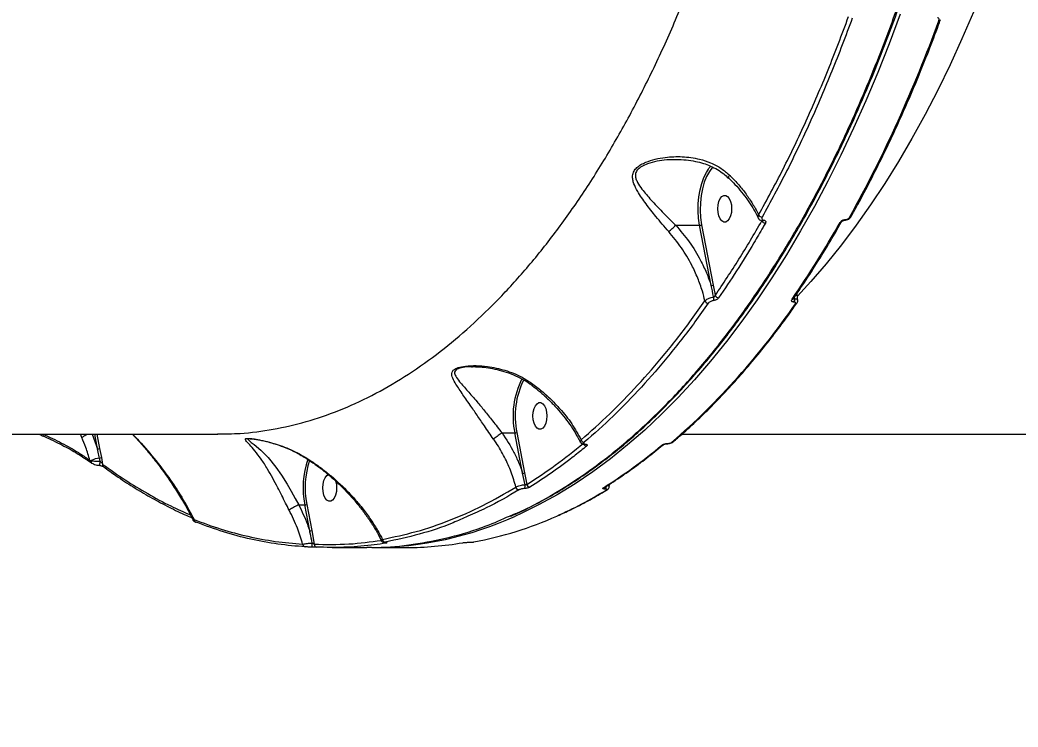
# Model space of a CAD drawing. Header units: millimetres. Extents: x -8327 to 9087, y -6583 to 5996.
# Drawn here: x 3960.7 to 4295.3, y -252.3 to -15.2 of the extents above; entities that cross this region are included whole.
import ezdxf

# ---------------------------------------------------------------- set-up
doc = ezdxf.new("R2010")
doc.units = ezdxf.units.MM
for name, color, linetype in [('DIKOM_ОБЪЕКТ', 7, 'Continuous'), ('DIKOM_РАЗМЕР_ЗОНА', 7, 'Continuous'), ('DIKOM_РАЗМЕР_ОБЪЕКТА', 7, 'Continuous')]:
    doc.layers.add(name, color=color, linetype=linetype)
doc.styles.add('style1', font='arial.ttf', dxfattribs={"width": 0.8})
doc.dimstyles.new('1-50', dxfattribs={"dimtxt": 300, "dimasz": 200, "dimexe": 100, "dimexo": 0, "dimgap": 100, "dimtad": 1, "dimtxsty": 'style1', "dimcen": 200, "dimclrd": 7, "dimclre": 7, "dimclrt": 7, "dimadec": 1, "dimazin": 2, "dimtfac": 1, "dimtmove": 0, "dimatfit": 2, "dimfxl": 0, "dimlwd": 25, "dimlwe": 18, "dimarcsym": 0})

# ---------------------------------------------------------------- blocks, each defined once
blk = doc.blocks.new('*D9')
at = {"layer": 'Defpoints', "color": 0, "transparency": 16777216}
for p in [(7087.37, 843.9), (-4957.59, 227.93), (7087.37, -4838.64)]:
    blk.add_point(p, dxfattribs=at)
at = {"layer": 'DIKOM_РАЗМЕР_ОБЪЕКТА', "color": 7, "lineweight": 18, "transparency": 16777216}
for p, q in [((7087.37, 843.9), (7087.37, -4938.64)), ((-4957.59, 227.93), (-4957.59, -4938.64))]:
    blk.add_line(p, q, dxfattribs=at)
at = {"layer": 'DIKOM_РАЗМЕР_ОБЪЕКТА', "color": 7, "lineweight": 25, "transparency": 16777216}
blk.add_line((-4757.59, -4838.64), (6887.37, -4838.64), dxfattribs=at)
at = {"layer": 'DIKOM_РАЗМЕР_ОБЪЕКТА', "color": 7, "transparency": 16777216}
for points in [[(-4757.59, -4805.31), (-4757.59, -4871.97), (-4957.59, -4838.64)], [(6887.37, -4805.31), (6887.37, -4871.97), (7087.37, -4838.64)]]:
    blk.add_solid(points, dxfattribs=at)
at = {"layer": 'DIKOM_РАЗМЕР_ОБЪЕКТА', "color": 7, "transparency": 16777216, "insert": (4098.94, -4585.47), "char_height": 300, "attachment_point": 5, "style": 'style1'}
blk.add_mtext('12040', dxfattribs=at)
blk = doc.blocks.new('*D12')
at = {"layer": 'Defpoints', "color": 0, "transparency": 16777216}
for p in [(-6501.58, 227.93), (9087.37, 227.93), (9087.37, -6483.3)]:
    blk.add_point(p, dxfattribs=at)
at = {"layer": 'DIKOM_РАЗМЕР_ЗОНА', "color": 7, "lineweight": 18, "transparency": 16777216}
for p, q in [((-6501.58, 227.93), (-6501.58, -6583.3)), ((9087.37, 227.93), (9087.37, -6583.3))]:
    blk.add_line(p, q, dxfattribs=at)
at = {"layer": 'DIKOM_РАЗМЕР_ЗОНА', "color": 7, "lineweight": 25, "transparency": 16777216}
blk.add_line((-6301.58, -6483.3), (8887.37, -6483.3), dxfattribs=at)
at = {"layer": 'DIKOM_РАЗМЕР_ЗОНА', "color": 7, "transparency": 16777216}
for points in [[(-6301.58, -6449.97), (-6301.58, -6516.64), (-6501.58, -6483.3)], [(8887.37, -6449.97), (8887.37, -6516.64), (9087.37, -6483.3)]]:
    blk.add_solid(points, dxfattribs=at)
at = {"layer": 'DIKOM_РАЗМЕР_ЗОНА', "color": 7, "transparency": 16777216, "insert": (2981.2, -6230.13), "char_height": 300, "attachment_point": 5, "style": 'style1'}
blk.add_mtext('15500', dxfattribs=at)

msp = doc.modelspace()

# ---------------------------------------------------------------- linework, layer by layer
at = {"layer": 'DIKOM_ОБЪЕКТ', "color": 7, "linetype": 'Continuous', "lineweight": 15}
for p, q in [((4180.823, -62.103), (4180.354, -62.108)), ((4237.139, -82.362), (4237.187, -82.362)), ((4237.487, -82.1), (4237.534, -82.1)), ((4180.548, -84.04), (4188.547, -84.04)), ((4192.453, -104.24), (4188.547, -84.04)), ((4189.217, -83.868), (4193.123, -104.064)), ((4220.236, -109.773), (4220.168, -109.773)), ((4220.281, -108.26), (4220.349, -108.643)), ((4220.349, -108.643), (4220.417, -108.643)), ((4220.417, -108.643), (4220.398, -108.088)), ((4112.825, -131.501), (4112.107, -131.514)), ((4122.33, -153.656), (4126.614, -153.656)), ((4129.225, -167.162), (4126.614, -153.656)), ((4127.284, -153.483), (4129.895, -166.986)), ((3728.964, -154.072), (4027.014, -154.072)), ((3981.448, -155.205), (3980.97, -154.072)), ((3984.855, -154.072), (3986.725, -159.005)), ((3986.725, -159.005), (3985.772, -154.072)), ((3986.475, -154.072), (3987.395, -158.829)), ((4037.788, -155.585), (4037.679, -155.584)), ((4177.671, -157.265), (4177.739, -157.265)), ((4177.876, -157.182), (4177.945, -157.182)), ((4182.641, -154.072), (4444.751, -154.072)), ((3987.395, -158.829), (3987.984, -161.929)), ((3984.145, -162.85), (3984.569, -162.936)), ((3987.573, -163.158), (3987.363, -162.1)), ((3987.984, -161.929), (3988.412, -164.185)), ((3987.142, -164.497), (3987.156, -164.499)), ((4130.018, -171.014), (4129.225, -167.162)), ((4129.895, -166.986), (4130.636, -170.907)), ((4156.7, -171.904), (4156.698, -171.906)), ((4156.921, -172.467), (4156.874, -172.467)), ((4158.306, -171.549), (4158.24, -170.922)), ((4054.196, -177.78), (4054.2, -177.779)), ((4054.2, -177.779), (4056.152, -177.779)), ((4057.84, -186.508), (4056.152, -177.779)), ((4056.822, -177.603), (4058.51, -186.333)), ((4058.51, -186.333), (4059.385, -190.954)), ((4111.305, -190.313), (4111.352, -190.309)), ((4111.305, -190.313), (4111.394, -190.313)), ((4111.352, -190.309), (4111.441, -190.309)), ((4111.394, -190.313), (4111.441, -190.309)), ((4065.34, -192.072), (4076.984, -192.072)), ((4078.698, -192.072), (4090.27, -192.072))]:
    msp.add_line(p, q, dxfattribs=at)
at = {"layer": 'DIKOM_ОБЪЕКТ', "color": 7, "linetype": 'Continuous', "lineweight": 15, "flags": 128}
for points in [[(4297.4, 35.259), (4294.294, 25.289), (4291.034, 15.507), (4287.621, 5.923), (4284.06, -3.454), (4280.352, -12.617), (4276.503, -21.555), (4272.515, -30.261), (4268.392, -38.727), (4264.138, -46.946), (4259.757, -54.908), (4255.252, -62.607), (4250.629, -70.036), (4245.892, -77.188), (4241.044, -84.055), (4236.091, -90.633), (4231.036, -96.914), (4225.886, -102.893), (4221.322, -107.853)], [(4255.77, -13.316), (4252.09, -23.191), (4248.264, -32.854), (4244.295, -42.298), (4240.186, -51.514), (4235.942, -60.495), (4231.565, -69.233), (4227.059, -77.721), (4222.429, -85.952), (4217.677, -93.918), (4212.808, -101.612), (4207.827, -109.03), (4202.736, -116.163), (4197.541, -123.007), (4192.247, -129.555), (4186.856, -135.802), (4181.374, -141.743), (4175.806, -147.372), (4170.156, -152.685), (4164.429, -157.678), (4158.63, -162.346), (4152.763, -166.685), (4146.834, -170.692), (4140.848, -174.363), (4134.809, -177.695), (4128.723, -180.686), (4126.824, -181.545)], [(4188.547, -84.04), (4188.215, -81.706), (4188.062, -79.303), (4188.092, -76.882), (4188.305, -74.496), (4188.694, -72.196), (4189.253, -70.032), (4189.969, -68.049), (4190.827, -66.292), (4191.512, -65.202)], [(4192.995, -64.483), (4192.895, -64.592), (4191.839, -65.983), (4190.906, -67.674), (4190.119, -69.624), (4189.496, -71.787), (4189.053, -74.11), (4188.799, -76.539), (4188.743, -79.014), (4188.883, -81.477), (4189.217, -83.868)], [(4191.512, -65.202), (4191.808, -64.797), (4192.324, -64.174)], [(4199.296, -78.489), (4199.202, -79.757), (4198.928, -80.922), (4198.496, -81.89), (4197.941, -82.583), (4197.308, -82.943), (4196.649, -82.943), (4196.016, -82.583), (4195.461, -81.89), (4195.029, -80.922), (4194.755, -79.757), (4194.661, -78.489), (4194.755, -77.221), (4195.029, -76.056), (4195.461, -75.088), (4196.016, -74.396), (4196.649, -74.035), (4197.308, -74.035), (4197.941, -74.396), (4198.496, -75.088), (4198.928, -76.056), (4199.202, -77.221), (4199.296, -78.489)], [(4137.333, -147.949), (4137.24, -149.216), (4136.966, -150.381), (4136.534, -151.349), (4135.979, -152.042), (4135.346, -152.403), (4134.686, -152.403), (4134.053, -152.042), (4133.498, -151.349), (4133.066, -150.381), (4132.792, -149.216), (4132.698, -147.949), (4132.792, -146.681), (4133.066, -145.516), (4133.498, -144.548), (4134.053, -143.855), (4134.686, -143.494), (4135.346, -143.494), (4135.979, -143.855), (4136.534, -144.548), (4136.966, -145.516), (4137.24, -146.681), (4137.333, -147.949)], [(4037.679, -155.584), (4037.463, -155.582), (4037.351, -155.596), (4037.096, -155.752), (4037.485, -156.219), (4038.255, -156.815), (4039.21, -157.541), (4041.425, -159.424), (4043.87, -161.923), (4046.472, -165.133), (4048.333, -167.794), (4050.266, -170.87), (4051.605, -173.158), (4052.979, -175.598), (4054.196, -177.779), (4054.196, -177.78), (4054.196, -177.78)], [(3984.418, -163.564), (3984.41, -163.557), (3984.351, -163.506)], [(3987.156, -164.499), (3987.239, -164.477), (3987.342, -164.379), (3987.435, -164.21), (3987.509, -163.984), (3987.56, -163.719), (3987.582, -163.436), (3987.573, -163.158)], [(4066.872, -172.072), (4066.778, -173.339), (4066.504, -174.504), (4066.072, -175.472), (4065.517, -176.165), (4064.884, -176.526), (4064.225, -176.526), (4063.592, -176.165), (4063.037, -175.472), (4062.605, -174.504), (4062.331, -173.339), (4062.237, -172.072), (4062.331, -170.804), (4062.605, -169.639), (4063.037, -168.671), (4063.592, -167.978), (4064.15, -167.64)], [(4066.53, -169.718), (4066.778, -170.804), (4066.872, -172.072)], [(4058.303, -191.914), (4058.394, -191.891), (4058.481, -191.811), (4058.559, -191.678), (4058.622, -191.5), (4058.666, -191.287), (4058.691, -191.053), (4058.693, -190.81), (4058.673, -190.574)], [(4083.544, -190.582), (4083.376, -190.563), (4083.332, -190.552)]]:
    msp.add_lwpolyline(points, dxfattribs=at)
at = {"layer": 'DIKOM_ОБЪЕКТ', "color": 7, "linetype": 'Continuous', "lineweight": 15}
for centre, radius, start, end in [((3841.141, 139.095), 454.689, 330.98863, 340.13047), ((4268.838, -14.923), 0.527, 261.65022, 327.17772), ((4209.587, -79.858), 1.433, 210.73434, 267.84103), ((4210.644, -81.906), 1.413, 208.35712, 268.04192), ((4209.617, -82.035), 0.526, 267.2347, 328.67096), ((3936.765, 85.997), 343.391, 325.43288, 330.49691), ((4235.68, -82.544), 0.571, 264.77591, 325.67549), ((4237.093, -81.938), 0.426, 275.77504, 337.63419), ((4237.139, -81.938), 0.427, 276.33684, 337.63995), ((4238.828, -80.851), 0.572, 264.84868, 325.67996), ((4192.467, -102.929), 1.311, 269.39643, 300.00992), ((4018.397, 28.391), 245.285, 310.98491, 325.54457), ((4191.541, -108.846), 1.33, 205.13264, 267.1234), ((4191.378, -108.613), 1.934, 339.87775, 14.29602), ((4195.004, -107.034), 1.329, 203.35954, 267.33915), ((4219.571, -108.23), 0.604, 266.49876, 322.24661), ((4218.77, -108.97), 1.612, 330.12302, 11.70821), ((4218.837, -108.97), 1.614, 330.14548, 11.68575), ((4220.69, -109.785), 0.599, 266.2265, 322.32836), ((4153.047, -147.907), 27.052, 152.73703, 192.27086), ((4153.391, -147.974), 26.682, 152.99891, 191.91616), ((4126.628, -152.327), 1.329, 269.37573, 299.56555), ((4149.972, -155.643), 1.168, 194.97432, 265.84023), ((4177.664, -156.951), 0.314, 270.50963, 312.67425), ((4177.731, -156.949), 0.316, 272.08177, 312.5809), ((4179.284, -156.102), 0.668, 268.80142, 309.76958), ((3986.739, -157.694), 1.311, 269.39516, 300.01269), ((4150.707, -156.92), 1.128, 208.21442, 266.61364), ((4150.011, -157.069), 0.435, 266.75304, 305.35203), ((4064.493, -25.275), 173.102, 302.04, 310.03621), ((4175.857, -157.135), 0.673, 268.96914, 309.88374), ((3984.916, -162.968), 0.78, 171.24825, 223.56089), ((3985.266, -163.214), 0.75, 158.20272, 234.46428), ((3988.252, -170.156), 8.105, 96.29436, 117.02295), ((3987.335, -160.786), 1.315, 271.23492, 299.59322), ((4084.998, -172.089), 29.402, 160.93732, 191.15931), ((4085.224, -172.111), 28.928, 161.45463, 190.94369), ((3989.171, -164.382), 0.784, 165.42247, 229.97052), ((4129.239, -165.851), 1.311, 269.38758, 300.02018), ((4128.059, -171.652), 1.102, 190.59176, 265.43801), ((4128.466, -171.431), 1.607, 326.99357, 15.06887), ((4131.736, -170.752), 1.111, 188.04683, 265.39787), ((4082.252, -50.276), 143.649, 293.98515, 301.49041), ((4156.333, -171.316), 0.694, 269.41821, 301.65106), ((4156.121, -171.645), 1.114, 312.48007, 4.09266), ((4156.16, -171.638), 1.125, 312.57471, 5.19003), ((4157.294, -172.072), 0.697, 269.49297, 301.23476), ((4056.166, -176.468), 1.311, 269.396, 300.01229), ((4019.916, -182.819), 0.807, 173.44504, 267.33635), ((4078.113, -74.12), 117.953, 270.28406, 294.39182), ((4090.066, -68.42), 123.895, 280.6053, 294.09477), ((4057.854, -185.197), 1.311, 269.39516, 300.01269), ((4083.221, -189.288), 0.979, 182.82317, 265.34068), ((4090.227, -79.576), 112.495, 270.02155, 279.6641), ((4056.38, -190.962), 0.906, 178.68045, 265.83568), ((4060.305, -191.034), 0.923, 175.07467, 265.36562)]:
    msp.add_arc(centre, radius, start, end, dxfattribs=at)
for points, knots in [([(4124.827, -181.521), (4126.135, -180.985), (4131.355, -178.847), (4140.33, -173.823), (4151.815, -166.393), (4163.161, -157.543), (4174.339, -147.383), (4185.098, -136.107), (4195.412, -123.789), (4205.265, -110.511), (4214.816, -96.059), (4224.019, -80.431), (4232.834, -63.657), (4241.064, -46.103), (4248.697, -27.849), (4255.731, -8.988), (4262.28, 10.788), (4268.3, 31.449), (4273.758, 52.943), (4278.329, 73.871), (4282.108, 94.079), (4285.195, 113.448), (4287.807, 133.154), (4289.929, 153.145), (4291.54, 173.206), (4292.636, 193.236), (4293.199, 211.105), (4293.269, 222.348), (4293.298, 226.926)], [0, 0, 0, 0, 0.0137839, 0.0550016, 0.0961875, 0.1385697, 0.1809865, 0.2233686, 0.2645546, 0.3057721, 0.3469581, 0.3893403, 0.4317571, 0.4741391, 0.5153251, 0.5565427, 0.5977286, 0.6401107, 0.6825274, 0.7249096, 0.7607559, 0.7966439, 0.832532, 0.8687602, 0.9049883, 0.9402989, 0.9756894, 1, 1, 1, 1]), ([(4125.129, -181.581), (4125.606, -181.38), (4128.028, -180.363), (4132.351, -178.228), (4138.085, -175.167), (4143.753, -171.787), (4149.36, -168.118), (4154.908, -164.152), (4160.398, -159.89), (4165.832, -155.33), (4171.21, -150.472), (4176.535, -145.312), (4181.808, -139.849), (4187.019, -134.093), (4192.147, -128.066), (4197.172, -121.791), (4202.084, -115.281), (4206.884, -108.534), (4211.576, -101.55), (4216.16, -94.325), (4220.638, -86.859), (4225.013, -79.149), (4229.283, -71.194), (4233.452, -62.99), (4237.52, -54.535), (4241.482, -45.835), (4245.326, -36.923), (4249.034, -27.833), (4252.597, -18.59), (4256.015, -9.195), (4259.289, 0.352), (4262.422, 10.057), (4265.412, 19.922), (4268.264, 29.948), (4270.975, 40.14), (4273.548, 50.499), (4275.983, 61.031), (4278.279, 71.732), (4280.43, 82.572), (4282.427, 93.507), (4284.26, 104.501), (4285.931, 115.541), (4287.44, 126.633), (4288.787, 137.78), (4289.974, 148.987), (4291.002, 160.257), (4291.87, 171.592), (4292.578, 182.996), (4293.129, 194.472), (4293.514, 206.023), (4293.742, 216.85), (4293.764, 223.827), (4293.773, 226.927)], [0, 0, 0, 0, 0.005009, 0.0254361, 0.0457832, 0.066073, 0.0863286, 0.1065729, 0.126827, 0.1471079, 0.1674375, 0.1878383, 0.2083333, 0.2289379, 0.2495477, 0.2700462, 0.2904526, 0.3107901, 0.3310812, 0.351349, 0.3716164, 0.3919015, 0.4122247, 0.4326089, 0.4530769, 0.4736519, 0.4942681, 0.5147986, 0.5352283, 0.5555809, 0.5758793, 0.5961468, 0.6164061, 0.6366784, 0.6569811, 0.6773378, 0.6977713, 0.7183046, 0.738918, 0.759486, 0.7799393, 0.8003082, 0.8206161, 0.840886, 0.8611412, 0.8814047, 0.901692, 0.9220263, 0.9424306, 0.9629282, 0.9835283, 1, 1, 1, 1]), ([(4026.936, -153.973), (4029.461, -153.961), (4035.692, -153.932), (4045.607, -152.587), (4056.638, -150.052), (4067.678, -146.272), (4078.688, -141.258), (4089.63, -134.984), (4100.249, -127.598), (4110.519, -119.156), (4120.419, -109.737), (4130.124, -99.175), (4139.59, -87.459), (4148.778, -74.601), (4157.479, -60.895), (4165.675, -46.413), (4173.361, -31.239), (4180.669, -15.114), (4187.556, 1.948), (4193.989, 19.907), (4199.441, 37.156), (4204.025, 53.476), (4207.871, 68.749), (4211.37, 84.38), (4214.507, 100.313), (4217.27, 116.476), (4219.652, 132.88), (4221.686, 149.509), (4222.715, 160.752), (4223.23, 166.374)], [0, 0, 0, 0, 0.02693653, 0.06648772, 0.10606939, 0.1456205, 0.18632705, 0.22706675, 0.26777294, 0.30719353, 0.34664427, 0.38606438, 0.42663504, 0.46723871, 0.50780928, 0.54713614, 0.58649328, 0.62581998, 0.66629281, 0.70679886, 0.7472715, 0.77868505, 0.81009851, 0.84176266, 0.87342689, 0.9049435, 0.93646001, 0.96823003, 1, 1, 1, 1]), ([(4208.355, -80.59), (4211.106, -75.532), (4216.607, -65.416), (4224.343, -49.128), (4231.717, -32.11), (4236.238, -20.098), (4238.498, -14.093)], [0, 0, 0, 0, 0.2485944, 0.4971902, 0.7485944, 1, 1, 1, 1]), ([(4239.745, -14.644), (4237.505, -20.596), (4233.026, -32.501), (4225.671, -49.507), (4217.896, -65.907), (4212.321, -76.162), (4209.533, -81.29)], [0, 0, 0, 0, 0.2485948, 0.4971893, 0.7485945, 1, 1, 1, 1]), ([(4239.301, -81.174), (4240.065, -79.799), (4242.283, -75.811), (4245.867, -69.034), (4250.013, -60.775), (4254.039, -52.296), (4257.943, -43.608), (4261.723, -34.715), (4265.31, -25.784), (4267.801, -19.238), (4269.085, -15.742), (4269.281, -15.208)], [0, 0, 0, 0, 0.0688511, 0.1996782, 0.3305047, 0.4613287, 0.5921492, 0.7229655, 0.8537785, 0.9777035, 1, 1, 1, 1]), ([(4268.762, -15.444), (4268.799, -15.305), (4268.865, -15.059), (4268.797, -14.762), (4268.647, -14.57), (4268.463, -14.487), (4268.334, -14.48), (4268.294, -14.478)], [0, 0, 0, 0, 0.3025768, 0.5346804, 0.7253771, 0.9171289, 1, 1, 1, 1]), ([(4178.182, -86.169), (4177.449, -85.329), (4175.971, -83.636), (4173.389, -80.501), (4170.508, -76.802), (4168.014, -73.186), (4166.646, -70.525), (4166.129, -68.779), (4166.02, -67.366), (4166.428, -65.939), (4167.471, -64.667), (4168.877, -63.669), (4170.92, -62.676), (4173.67, -61.82), (4177.769, -61.088), (4182.802, -60.897), (4187.948, -61.6), (4192.318, -63.034), (4195.748, -64.783), (4197.671, -66.444), (4198.572, -67.223)], [0, 0, 0, 0, 0.0515636, 0.1038933, 0.1938054, 0.2863964, 0.3436975, 0.3727581, 0.4024672, 0.436679, 0.4671083, 0.4964609, 0.5269709, 0.5803753, 0.6349462, 0.7251661, 0.818122, 0.8802029, 0.9438902, 1, 1, 1, 1]), ([(4180.354, -62.108), (4179.413, -62.092), (4177.372, -62.059), (4174.254, -62.549), (4171.421, -63.253), (4169.403, -64.126), (4168.104, -65), (4167.211, -66.029), (4166.939, -67.282), (4167.187, -68.51), (4167.881, -70.048), (4169.503, -72.384), (4172.298, -75.589), (4175.416, -78.877), (4178.194, -81.737), (4179.75, -83.257), (4180.525, -84.044), (4180.528, -84.047)], [0, 0, 0, 0, 0.0678896, 0.1472402, 0.2277829, 0.2806198, 0.3117441, 0.3526373, 0.3988828, 0.4398015, 0.4821497, 0.5666086, 0.7028525, 0.8425734, 0.9207199, 0.9997643, 1, 1, 1, 1]), ([(4180.36, -62.007), (4180.498, -62), (4181.734, -61.943), (4184.028, -62.101), (4187.052, -62.539), (4189.767, -63.235), (4192.226, -64.146), (4194.524, -65.333), (4196.563, -66.68), (4197.711, -67.744), (4198.218, -68.214)], [0, 0, 0, 0, 0.0212028, 0.1899497, 0.3524819, 0.491871, 0.6219606, 0.7592071, 0.8938356, 1, 1, 1, 1]), ([(4198.572, -67.223), (4198.554, -67.252), (4198.47, -67.384), (4198.318, -67.668), (4198.206, -67.984), (4198.277, -68.077), (4198.308, -68.118)], [0, 0, 0, 0, 0.0663745, 0.2940671, 0.6941447, 1, 1, 1, 1]), ([(4198.267, -68.153), (4198.996, -68.88), (4200.54, -70.42), (4202.656, -72.894), (4204.653, -75.521), (4206.386, -78.196), (4207.568, -80.243), (4208.081, -81.386), (4208.191, -81.632)], [0, 0, 0, 0, 0.1729483, 0.3666725, 0.5606661, 0.7542954, 0.9471518, 1, 1, 1, 1]), ([(4198.572, -67.223), (4198.807, -67.455), (4200.008, -68.641), (4202.05, -70.874), (4204.494, -73.998), (4206.653, -77.251), (4207.786, -79.473), (4208.355, -80.59)], [0, 0, 0, 0, 0.0563928, 0.2882938, 0.5227666, 0.7599997, 1, 1, 1, 1]), ([(4193.784, -107.561), (4196.459, -103.579), (4201.816, -95.607), (4206.87, -86.924), (4209.4, -82.577)], [0, 0, 0, 0, 0.4994479, 1, 1, 1, 1]), ([(4210.595, -83.318), (4210.341, -83.765), (4209.067, -86), (4205.883, -91.432), (4200.959, -99.437), (4196.949, -105.386), (4194.943, -108.362)], [0, 0, 0, 0, 0.0507705, 0.2538552, 0.6266989, 1, 1, 1, 1]), ([(4208.216, -81.617), (4208.216, -81.617), (4208.13, -81.493), (4208.107, -81.139), (4208.272, -80.773), (4208.355, -80.59)], [0, 0, 0, 0, 0.00092311, 0.50032256, 1, 1, 1, 1]), ([(4208.249, -81.626), (4208.31, -81.751), (4208.459, -82.059), (4208.925, -82.371), (4209.326, -82.55), (4209.568, -82.55), (4209.593, -82.55)], [0, 0, 0, 0, 0.24150997, 0.59211315, 0.95757966, 1, 1, 1, 1]), ([(4209.533, -81.29), (4209.483, -81.405), (4209.383, -81.635), (4209.435, -81.942), (4209.634, -82.177), (4209.881, -82.279), (4210.04, -82.304), (4210.067, -82.308)], [0, 0, 0, 0, 0.2377976, 0.4755001, 0.7134806, 0.9515723, 1, 1, 1, 1]), ([(4209.585, -82.561), (4209.595, -82.562), (4209.617, -82.564), (4209.611, -82.563), (4209.608, -82.562)], [0, 0, 0, 0, 0.4654603, 1, 1, 1, 1]), ([(4210.067, -82.308), (4210.093, -82.313), (4210.252, -82.338), (4210.497, -82.439), (4210.695, -82.672), (4210.746, -82.977), (4210.646, -83.204), (4210.595, -83.318)], [0, 0, 0, 0, 0.047936, 0.2856702, 0.5236388, 0.7617726, 1, 1, 1, 1]), ([(4220.049, -108.6), (4220.883, -107.383), (4223.3, -103.854), (4227.222, -97.818), (4231.766, -90.473), (4234.697, -85.389), (4236.152, -82.866)], [0, 0, 0, 0, 0.1499018, 0.4347211, 0.7195446, 1, 1, 1, 1]), ([(4235.628, -83.113), (4235.707, -82.999), (4235.864, -82.772), (4236.258, -82.468), (4236.714, -82.239), (4237.144, -82.117), (4237.389, -82.105), (4237.487, -82.1)], [0, 0, 0, 0, 0.2150781, 0.4299751, 0.644675, 0.8591396, 1, 1, 1, 1]), ([(4236.154, -82.863), (4236.154, -82.863), (4236.156, -82.86), (4236.194, -82.802), (4236.282, -82.712), (4236.43, -82.597), (4236.627, -82.487), (4236.836, -82.408), (4237.023, -82.366), (4237.101, -82.365), (4237.137, -82.364)], [0, 0, 0, 0, 0.018702, 0.1420389, 0.2654853, 0.4099769, 0.5679773, 0.7307262, 0.8740734, 1, 1, 1, 1]), ([(4237.185, -82.362), (4237.186, -82.362), (4237.399, -82.39), (4237.892, -82.275), (4238.58, -81.966), (4239.079, -81.562), (4239.235, -81.25), (4239.278, -81.164)], [0, 0, 0, 0, 0.0006058, 0.2705517, 0.568374, 0.8807999, 1, 1, 1, 1]), ([(4237.534, -82.1), (4237.6, -82.097), (4237.765, -82.088), (4238.054, -82.007), (4238.358, -81.853), (4238.62, -81.65), (4238.725, -81.497), (4238.777, -81.421)], [0, 0, 0, 0, 0.14231828, 0.35706595, 0.57158694, 0.78576986, 1, 1, 1, 1]), ([(4178.182, -86.169), (4178.199, -86.155), (4178.375, -86.019), (4178.767, -85.697), (4179.385, -85.155), (4180.013, -84.569), (4180.356, -84.221), (4180.528, -84.047)], [0, 0, 0, 0, 0.0262492, 0.2631092, 0.5087755, 0.7543858, 1, 1, 1, 1]), ([(4190.337, -109.411), (4190.064, -108.321), (4189.418, -105.74), (4187.976, -101.7), (4185.723, -96.789), (4182.585, -91.442), (4179.662, -87.942), (4178.182, -86.169)], [0, 0, 0, 0, 0.13016729, 0.30813971, 0.48827333, 0.74084824, 1, 1, 1, 1]), ([(4180.528, -84.047), (4180.53, -84.045), (4180.536, -84.04), (4180.544, -84.04), (4180.548, -84.04)], [0, 0, 0, 0, 0.4175933, 1, 1, 1, 1]), ([(4180.548, -84.04), (4182.094, -85.847), (4185.227, -89.51), (4188.522, -94.984), (4190.918, -99.938), (4191.94, -102.801), (4192.453, -104.24)], [0, 0, 0, 0, 0.30014726, 0.60822237, 0.80309711, 1, 1, 1, 1]), ([(4188.547, -84.04), (4188.598, -84.038), (4188.7, -84.034), (4188.87, -84.004), (4189.029, -83.961), (4189.137, -83.916), (4189.193, -83.884), (4189.212, -83.872), (4189.217, -83.868)], [0, 0, 0, 0, 0.21461678, 0.42932695, 0.64382756, 0.85869727, 0.9552739, 1, 1, 1, 1]), ([(4193.253, -108.136), (4193.237, -108.057), (4192.98, -106.757), (4192.708, -105.459), (4192.453, -104.24)], [0, 0, 0, 0, 0.060791, 1, 1, 1, 1]), ([(4193.123, -104.064), (4193.264, -104.808), (4193.486, -105.973), (4193.705, -107.14), (4193.784, -107.561)], [0, 0, 0, 0, 0.638888, 1, 1, 1, 1]), ([(4221.47, -109.165), (4221.397, -108.648), (4221.286, -107.861), (4221.267, -107.087), (4221.26, -106.821)], [0, 0, 0, 0, 0.6569455, 1, 1, 1, 1]), ([(4148.844, -155.945), (4152.054, -153.11), (4158.474, -147.441), (4167.851, -137.762), (4177.011, -127.218), (4184.488, -117.643), (4188.854, -111.498), (4190.337, -109.411)], [0, 0, 0, 0, 0.22031, 0.4406214, 0.6630841, 0.8855454, 1, 1, 1, 1]), ([(4191.474, -110.174), (4189.988, -112.266), (4185.64, -118.385), (4178.205, -127.911), (4169.058, -138.456), (4159.634, -148.201), (4153.136, -153.939), (4149.888, -156.808)], [0, 0, 0, 0, 0.1144546, 0.3347644, 0.5550757, 0.7775368, 1, 1, 1, 1]), ([(4179.711, -156.616), (4180.666, -155.794), (4183.434, -153.411), (4187.964, -149.247), (4193.273, -144.034), (4198.504, -138.537), (4203.656, -132.765), (4208.723, -126.722), (4213.701, -120.408), (4217.84, -114.856), (4220.303, -111.371), (4221.165, -110.151)], [0, 0, 0, 0, 0.0652909, 0.1892538, 0.313229, 0.4372172, 0.5612159, 0.6852229, 0.8092359, 0.9332532, 1, 1, 1, 1]), ([(4190.337, -109.411), (4190.381, -109.365), (4190.558, -109.179), (4190.997, -108.861), (4191.702, -108.513), (4192.49, -108.247), (4192.998, -108.173), (4193.253, -108.136)], [0, 0, 0, 0, 0.0780693, 0.3139644, 0.5432188, 0.7711119, 1, 1, 1, 1]), ([(4193.195, -109.279), (4193.042, -109.301), (4192.736, -109.346), (4192.267, -109.53), (4191.853, -109.777), (4191.6, -110.006), (4191.499, -110.141), (4191.474, -110.174)], [0, 0, 0, 0, 0.2263328, 0.4526616, 0.6823475, 0.9207637, 1, 1, 1, 1]), ([(4194.943, -108.362), (4194.917, -108.396), (4194.814, -108.536), (4194.556, -108.771), (4194.134, -109.024), (4193.659, -109.21), (4193.35, -109.256), (4193.195, -109.279)], [0, 0, 0, 0, 0.0795717, 0.3194779, 0.5497127, 0.7748056, 1, 1, 1, 1]), ([(4193.253, -108.136), (4193.297, -108.124), (4193.348, -108.111), (4193.449, -108.057), (4193.558, -107.973), (4193.681, -107.814), (4193.752, -107.67), (4193.778, -107.583), (4193.784, -107.561)], [0, 0, 0, 0, 0.17282693, 0.19956826, 0.41361977, 0.65055927, 0.91186349, 1, 1, 1, 1]), ([(4220.168, -109.773), (4220.096, -109.77), (4219.881, -109.762), (4219.591, -109.665), (4219.39, -109.453), (4219.352, -109.163), (4219.474, -108.943), (4219.535, -108.833)], [0, 0, 0, 0, 0.1082657, 0.3204527, 0.5430414, 0.7715505, 1, 1, 1, 1]), ([(4220.049, -108.599), (4220.044, -108.605), (4220.039, -108.612), (4220.049, -108.6), (4220.05, -108.6)], [0, 0, 0, 0, 0.9760195, 1, 1, 1, 1]), ([(4220.132, -108.519), (4220.14, -108.535), (4220.164, -108.582), (4220.222, -108.615), (4220.288, -108.639), (4220.324, -108.641), (4220.349, -108.643)], [0, 0, 0, 0, 0.2060569, 0.6121317, 0.7390734, 1, 1, 1, 1]), ([(4220.651, -110.383), (4220.691, -110.312), (4220.771, -110.169), (4220.747, -109.98), (4220.615, -109.844), (4220.426, -109.781), (4220.285, -109.775), (4220.236, -109.773)], [0, 0, 0, 0, 0.2287755, 0.4578466, 0.6785094, 0.8883531, 1, 1, 1, 1]), ([(4220.417, -108.643), (4220.515, -108.65), (4220.798, -108.67), (4221.166, -108.786), (4221.414, -108.968), (4221.412, -109.119), (4221.411, -109.172)], [0, 0, 0, 0, 0.16996758, 0.48965469, 0.82333419, 1, 1, 1, 1]), ([(4221.152, -110.144), (4221.189, -110.096), (4221.335, -109.912), (4221.457, -109.57), (4221.431, -109.28), (4221.421, -109.167)], [0, 0, 0, 0, 0.1751157, 0.6785682, 1, 1, 1, 1]), ([(4119.445, -155.701), (4118.932, -154.971), (4117.899, -153.498), (4116.048, -150.789), (4113.908, -147.641), (4111.361, -143.929), (4108.806, -140.259), (4106.736, -137.203), (4105.562, -134.941), (4105.359, -133.47), (4106.066, -132.402), (4107.619, -131.632), (4110.249, -131.14), (4113.641, -131.032), (4118.113, -131.39), (4123.353, -132.519), (4128.546, -134.519), (4131.488, -136.482), (4132.69, -137.284)], [0, 0, 0, 0, 0.0400987, 0.0808881, 0.1499719, 0.2211624, 0.3125715, 0.406696, 0.4681053, 0.5184482, 0.5509512, 0.5857518, 0.6308469, 0.6885488, 0.7478257, 0.8397947, 0.934575, 1, 1, 1, 1]), ([(4112.107, -131.514), (4111.568, -131.512), (4110.149, -131.506), (4108.355, -131.824), (4107.272, -132.27), (4106.652, -132.724), (4106.365, -133.256), (4106.456, -133.972), (4106.92, -135.006), (4108.27, -136.773), (4110.72, -139.513), (4113.606, -142.804), (4116.45, -146.209), (4118.735, -149.088), (4120.734, -151.591), (4121.751, -152.999), (4122.324, -153.657), (4122.324, -153.658)], [0, 0, 0, 0, 0.0398763, 0.1051026, 0.1424738, 0.1535173, 0.1988461, 0.2352245, 0.2726499, 0.3661026, 0.5091536, 0.6557992, 0.7642888, 0.8752475, 0.9371676, 0.9999477, 1, 1, 1, 1]), ([(4112.108, -131.464), (4112.202, -131.459), (4112.938, -131.423), (4114.581, -131.481), (4117.078, -131.704), (4119.949, -132.209), (4123.005, -132.999), (4126.084, -134.102), (4128.997, -135.52), (4131.122, -136.762), (4132.195, -137.62), (4132.463, -137.834)], [0, 0, 0, 0, 0.0137778, 0.1082731, 0.2319451, 0.3653838, 0.5103306, 0.6656717, 0.8135306, 0.9535297, 1, 1, 1, 1]), ([(4132.477, -137.816), (4133.316, -138.476), (4135.095, -139.873), (4137.629, -142.181), (4140.11, -144.689), (4142.412, -147.321), (4144.521, -150.046), (4146.39, -152.837), (4147.729, -155.077), (4148.349, -156.38), (4148.518, -156.736)], [0, 0, 0, 0, 0.1204395, 0.2551319, 0.3915364, 0.5293987, 0.6683365, 0.8078743, 0.9474234, 1, 1, 1, 1]), ([(4132.511, -137.775), (4132.5, -137.751), (4132.475, -137.7), (4132.585, -137.471), (4132.675, -137.31), (4132.69, -137.284)], [0, 0, 0, 0, 0.4254692, 0.9080425, 1, 1, 1, 1]), ([(4132.69, -137.284), (4133.834, -138.174), (4136.046, -139.894), (4139.053, -142.681), (4142.374, -146.179), (4145.888, -150.6), (4147.85, -154.148), (4148.844, -155.945)], [0, 0, 0, 0, 0.1647927, 0.3184365, 0.4735203, 0.7333081, 1, 1, 1, 1]), ([(4122.324, -153.658), (4122.126, -153.797), (4121.728, -154.075), (4121.028, -154.571), (4120.347, -155.054), (4119.839, -155.418), (4119.564, -155.615), (4119.467, -155.685), (4119.445, -155.701)], [0, 0, 0, 0, 0.2115084, 0.4229858, 0.6344572, 0.8459217, 0.9647854, 1, 1, 1, 1]), ([(4122.324, -153.658), (4122.325, -153.657), (4122.327, -153.656), (4122.329, -153.656), (4122.33, -153.656)], [0, 0, 0, 0, 0.6587585, 1, 1, 1, 1]), ([(4122.33, -153.656), (4123.718, -155.79), (4125.805, -159), (4127.942, -163.605), (4128.796, -165.973), (4129.225, -167.162)], [0, 0, 0, 0, 0.49713044, 0.74753671, 1, 1, 1, 1]), ([(3966.993, -154.072), (3967.857, -154.439), (3969.797, -155.266), (3972.625, -156.597), (3975.502, -158.046), (3978.193, -159.519), (3980.666, -160.995), (3982.738, -162.338), (3983.862, -163.169), (3984.339, -163.522)], [0, 0, 0, 0, 0.1207262, 0.2712899, 0.4235234, 0.5770591, 0.7314468, 0.8861008, 1, 1, 1, 1]), ([(3968.336, -154.072), (3968.599, -154.184), (3971.156, -155.271), (3974.527, -156.954), (3978.326, -159.043), (3981.341, -160.858), (3983.108, -162.113), (3984.145, -162.85)], [0, 0, 0, 0, 0.039931, 0.387492, 0.5665477, 0.7456039, 1, 1, 1, 1]), ([(3983.587, -154.072), (3983.461, -154.123), (3983.078, -154.28), (3982.451, -154.587), (3981.874, -154.908), (3981.575, -155.107), (3981.467, -155.19), (3981.448, -155.205)], [0, 0, 0, 0, 0.14520061, 0.44117427, 0.73705911, 0.95305661, 1, 1, 1, 1]), ([(3984.145, -162.85), (3983.726, -161.399), (3982.98, -158.82), (3981.914, -156.305), (3981.448, -155.205)], [0, 0, 0, 0, 0.5623905, 1, 1, 1, 1]), ([(3998.379, -154.072), (3999.375, -155.134), (4001.501, -157.402), (4004.562, -161.039), (4007.654, -164.996), (4010.672, -169.201), (4013.557, -173.567), (4016.18, -178.002), (4017.885, -181.078), (4018.631, -182.669), (4018.69, -182.795)], [0, 0, 0, 0, 0.1175512, 0.2510021, 0.390169, 0.5353925, 0.6882165, 0.8391511, 0.9872442, 1, 1, 1, 1]), ([(3998.433, -154.072), (3999.164, -154.814), (4001.995, -157.693), (4006.289, -162.833), (4011.227, -169.436), (4015.538, -176.043), (4017.923, -180.5), (4019.115, -182.727)], [0, 0, 0, 0, 0.0830354, 0.321836, 0.5477557, 0.7740616, 1, 1, 1, 1]), ([(4050.971, -179.54), (4050.562, -178.75), (4049.711, -177.104), (4048.436, -174.56), (4046.992, -171.713), (4045.41, -168.714), (4043.53, -165.42), (4041.511, -162.285), (4039.467, -159.59), (4037.941, -157.872), (4036.934, -156.81), (4036.357, -156.139), (4036.162, -155.696), (4036.612, -155.48), (4037.662, -155.473), (4039.352, -155.666), (4041.397, -156.028), (4044.789, -156.805), (4049.481, -158.3), (4053.758, -160.273), (4056.031, -161.634), (4056.492, -161.911)], [0, 0, 0, 0, 0.0399699, 0.0832985, 0.1277344, 0.1880422, 0.2502365, 0.3338809, 0.4199846, 0.5013465, 0.5430293, 0.5846626, 0.629793, 0.6581308, 0.6869608, 0.7180496, 0.7529327, 0.7887569, 0.8810076, 0.9758699, 1, 1, 1, 1]), ([(4037.679, -155.577), (4037.743, -155.577), (4037.908, -155.577), (4038.431, -155.613), (4039.239, -155.708), (4040.341, -155.88), (4041.746, -156.156), (4043.503, -156.567), (4045.712, -157.182), (4048.44, -158.089), (4051.466, -159.328), (4054.214, -160.668), (4055.797, -161.668), (4056.408, -162.053)], [0, 0, 0, 0, 0.02546212, 0.06618481, 0.11669094, 0.17710782, 0.24655638, 0.33192154, 0.43982193, 0.57315367, 0.73844235, 0.89913682, 1, 1, 1, 1]), ([(4126.975, -171.855), (4126.491, -170.168), (4125.513, -166.761), (4123.242, -161.747), (4121.108, -158.081), (4119.735, -156.116), (4119.445, -155.701)], [0, 0, 0, 0, 0.2991593, 0.6039848, 0.9163444, 1, 1, 1, 1]), ([(4130.636, -170.907), (4133.832, -168.828), (4140.232, -164.667), (4146.465, -159.642), (4149.586, -157.127)], [0, 0, 0, 0, 0.4994501, 1, 1, 1, 1]), ([(4148.62, -156.696), (4148.591, -156.591), (4148.529, -156.368), (4148.735, -156.091), (4148.844, -155.945)], [0, 0, 0, 0, 0.4703708, 1, 1, 1, 1]), ([(4148.636, -156.711), (4148.674, -156.796), (4148.77, -157.009), (4149.071, -157.244), (4149.477, -157.439), (4149.803, -157.478), (4149.986, -157.5)], [0, 0, 0, 0, 0.15958925, 0.39852607, 0.66260085, 1, 1, 1, 1]), ([(4149.888, -156.808), (4149.818, -156.88), (4149.679, -157.024), (4149.688, -157.214), (4149.863, -157.354), (4150.097, -157.41), (4150.244, -157.423), (4150.262, -157.424)], [0, 0, 0, 0, 0.2478464, 0.4959066, 0.7364224, 0.9670523, 1, 1, 1, 1]), ([(4175.845, -157.808), (4175.92, -157.753), (4176.088, -157.629), (4176.473, -157.452), (4176.941, -157.302), (4177.434, -157.201), (4177.729, -157.188), (4177.876, -157.182)], [0, 0, 0, 0, 0.1742145, 0.3895531, 0.5958065, 0.79792, 1, 1, 1, 1]), ([(4176.289, -157.652), (4176.291, -157.651), (4176.296, -157.646), (4176.373, -157.594), (4176.528, -157.515), (4176.777, -157.418), (4177.086, -157.333), (4177.384, -157.281), (4177.586, -157.264), (4177.654, -157.266), (4177.667, -157.266)], [0, 0, 0, 0, 0.0605549, 0.17071, 0.3102948, 0.4725098, 0.6569214, 0.82391, 0.9682873, 1, 1, 1, 1]), ([(4177.742, -157.259), (4177.779, -157.261), (4178.01, -157.27), (4178.49, -157.194), (4179.124, -156.984), (4179.535, -156.801), (4179.692, -156.624), (4179.706, -156.608)], [0, 0, 0, 0, 0.0550775, 0.3415596, 0.6395948, 0.9669822, 1, 1, 1, 1]), ([(4177.945, -157.182), (4178.042, -157.178), (4178.236, -157.169), (4178.559, -157.103), (4178.864, -157.005), (4179.113, -156.889), (4179.221, -156.807), (4179.27, -156.771)], [0, 0, 0, 0, 0.2039524, 0.4079177, 0.6135058, 0.8265151, 1, 1, 1, 1]), ([(3987.363, -162.1), (3987.3, -161.787), (3987.094, -160.755), (3986.877, -159.724), (3986.725, -159.005)], [0, 0, 0, 0, 0.3030109, 1, 1, 1, 1]), ([(4150.641, -158.046), (4150.325, -158.308), (4148.746, -159.618), (4144.826, -162.748), (4138.831, -167.213), (4134.042, -170.31), (4131.647, -171.859)], [0, 0, 0, 0, 0.0507673, 0.2538478, 0.6266967, 1, 1, 1, 1]), ([(4149.979, -157.505), (4149.997, -157.506), (4150.051, -157.508), (4150.08, -157.519), (4150.069, -157.515), (4150.068, -157.515)], [0, 0, 0, 0, 0.3210106, 0.9337866, 1, 1, 1, 1]), ([(4150.262, -157.424), (4150.279, -157.426), (4150.427, -157.439), (4150.666, -157.495), (4150.845, -157.638), (4150.854, -157.83), (4150.712, -157.974), (4150.641, -158.046)], [0, 0, 0, 0, 0.0299531, 0.2618099, 0.5039334, 0.7520099, 1, 1, 1, 1]), ([(4156.697, -171.906), (4157.692, -171.278), (4160.573, -169.457), (4165.3, -166.21), (4170.841, -162.111), (4174.476, -159.136), (4176.283, -157.657)], [0, 0, 0, 0, 0.1499043, 0.4342801, 0.7187057, 1, 1, 1, 1]), ([(3984.427, -163.553), (3984.474, -163.594), (3984.589, -163.694), (3984.736, -163.771), (3984.822, -163.816)], [0, 0, 0, 0, 0.4126501, 1, 1, 1, 1]), ([(3984.569, -162.936), (3984.774, -162.968), (3985.225, -163.037), (3986.036, -163.109), (3986.866, -163.154), (3987.334, -163.157), (3987.573, -163.158)], [0, 0, 0, 0, 0.254345, 0.5587128, 0.7734419, 1, 1, 1, 1]), ([(3984.839, -163.811), (3984.995, -163.898), (3985.35, -164.097), (3986.04, -164.317), (3986.691, -164.471), (3987.037, -164.48), (3987.143, -164.483)], [0, 0, 0, 0, 0.25447248, 0.5783366, 0.87070615, 1, 1, 1, 1]), ([(3987.573, -163.158), (3987.603, -163.169), (3987.658, -163.189), (3987.77, -163.264), (3987.936, -163.417), (3988.154, -163.699), (3988.312, -163.972), (3988.394, -164.147), (3988.412, -164.185)], [0, 0, 0, 0, 0.0645308, 0.1180535, 0.2690277, 0.5294902, 0.8995915, 1, 1, 1, 1]), ([(4056.411, -162.049), (4056.738, -162.248), (4058.105, -163.081), (4060.431, -164.735), (4063.395, -167.016), (4066.286, -169.51), (4069.092, -172.187), (4071.78, -175.031), (4074.318, -178.017), (4076.691, -181.129), (4078.853, -184.33), (4080.611, -187.243), (4081.527, -189.079), (4081.899, -189.823)], [0, 0, 0, 0, 0.0284446, 0.1187762, 0.2118341, 0.3077044, 0.4062893, 0.5072866, 0.6101678, 0.7145871, 0.8211092, 0.9275288, 1, 1, 1, 1]), ([(4056.425, -162.026), (4056.429, -162.016), (4056.435, -162.005), (4056.484, -161.925), (4056.492, -161.911)], [0, 0, 0, 0, 0.8256951, 1, 1, 1, 1]), ([(4056.492, -161.911), (4057.178, -162.345), (4059.013, -163.508), (4061.878, -165.558), (4066.139, -168.955), (4070.221, -172.803), (4074.016, -177.026), (4076.811, -180.553), (4079.326, -184.19), (4081.095, -187.143), (4081.996, -188.864), (4082.243, -189.337)], [0, 0, 0, 0, 0.0601194, 0.160985, 0.2618614, 0.4689765, 0.5884111, 0.7078527, 0.8306446, 0.9534377, 1, 1, 1, 1]), ([(3987.155, -164.5), (3987.189, -164.502), (3987.281, -164.507), (3987.388, -164.524), (3987.456, -164.535)], [0, 0, 0, 0, 0.3653048, 1, 1, 1, 1]), ([(3987.456, -164.535), (3987.459, -164.535), (3987.552, -164.549), (3987.768, -164.601), (3988.102, -164.702), (3988.435, -164.839), (3988.641, -164.962), (3988.672, -164.988), (3988.674, -164.989)], [0, 0, 0, 0, 0.0054737, 0.1654831, 0.3733126, 0.6469271, 0.9769196, 1, 1, 1, 1]), ([(3988.412, -164.185), (3990.907, -165.951), (3995.898, -169.484), (4003.521, -174.093), (4010.824, -178.037), (4015.624, -180.154), (4017.821, -181.123)], [0, 0, 0, 0, 0.2595075, 0.5190141, 0.7799514, 1, 1, 1, 1]), ([(3988.685, -164.959), (3990.101, -165.989), (3993.38, -168.373), (3998.584, -171.755), (4004.27, -175.161), (4009.994, -178.225), (4014.674, -180.525), (4017.462, -181.692), (4018.316, -182.049)], [0, 0, 0, 0, 0.14676803, 0.33977689, 0.53217406, 0.72377247, 0.9153258, 1, 1, 1, 1]), ([(4082.243, -189.337), (4086.01, -188.544), (4093.544, -186.96), (4104.782, -183.092), (4115.959, -178.219), (4123.303, -173.976), (4126.975, -171.855)], [0, 0, 0, 0, 0.2485976, 0.4971942, 0.7485966, 1, 1, 1, 1]), ([(4127.971, -172.751), (4124.337, -174.894), (4118.674, -178.234), (4112.894, -180.697), (4110.823, -181.579)], [0, 0, 0, 0, 0.6416755, 1, 1, 1, 1]), ([(4126.975, -171.855), (4127.007, -171.834), (4127.182, -171.724), (4127.62, -171.521), (4128.37, -171.281), (4129.213, -171.095), (4129.749, -171.041), (4130.018, -171.014)], [0, 0, 0, 0, 0.0531678, 0.2899877, 0.5267786, 0.7633163, 1, 1, 1, 1]), ([(4129.814, -172.307), (4129.651, -172.318), (4129.327, -172.342), (4128.817, -172.437), (4128.362, -172.565), (4128.096, -172.677), (4127.99, -172.739), (4127.971, -172.751)], [0, 0, 0, 0, 0.23632158, 0.47294645, 0.70981228, 0.94683253, 1, 1, 1, 1]), ([(4131.647, -171.859), (4131.627, -171.871), (4131.521, -171.934), (4131.256, -172.048), (4130.805, -172.176), (4130.297, -172.272), (4129.975, -172.295), (4129.814, -172.307)], [0, 0, 0, 0, 0.0546236, 0.2913439, 0.527765, 0.7639554, 1, 1, 1, 1]), ([(4130.018, -171.014), (4130.072, -171.011), (4130.18, -171.007), (4130.35, -170.985), (4130.503, -170.954), (4130.593, -170.926), (4130.629, -170.91), (4130.636, -170.907)], [0, 0, 0, 0, 0.2353641, 0.4713669, 0.708154, 0.9452978, 1, 1, 1, 1]), ([(4140.933, -181.433), (4142.422, -180.765), (4145.846, -179.23), (4151.055, -176.516), (4155.13, -174.199), (4157.289, -172.89), (4157.655, -172.669)], [0, 0, 0, 0, 0.2646345, 0.6081198, 0.9337345, 1, 1, 1, 1]), ([(4156.874, -172.467), (4156.782, -172.464), (4156.553, -172.459), (4156.28, -172.404), (4156.12, -172.301), (4156.12, -172.165), (4156.257, -172.061), (4156.326, -172.01)], [0, 0, 0, 0, 0.1408044, 0.3553325, 0.5700391, 0.7849874, 1, 1, 1, 1]), ([(4157.288, -172.769), (4157.334, -172.735), (4157.426, -172.667), (4157.426, -172.577), (4157.319, -172.508), (4157.137, -172.472), (4156.982, -172.468), (4156.921, -172.467)], [0, 0, 0, 0, 0.2142572, 0.4284499, 0.6429347, 0.8577911, 1, 1, 1, 1]), ([(4157.65, -172.66), (4157.697, -172.634), (4157.854, -172.547), (4158.078, -172.315), (4158.24, -171.953), (4158.3, -171.673), (4158.256, -171.543), (4158.254, -171.538)], [0, 0, 0, 0, 0.1281377, 0.4351555, 0.7086267, 0.9893052, 1, 1, 1, 1]), ([(4157.735, -171.244), (4157.836, -171.266), (4158.084, -171.318), (4158.252, -171.434), (4158.236, -171.529), (4158.231, -171.556)], [0, 0, 0, 0, 0.33046949, 0.80426066, 1, 1, 1, 1]), ([(4054.196, -177.78), (4053.972, -177.877), (4053.524, -178.071), (4052.755, -178.454), (4052.023, -178.852), (4051.419, -179.216), (4051.104, -179.434), (4050.988, -179.526), (4050.971, -179.54)], [0, 0, 0, 0, 0.1975835, 0.3951556, 0.5927111, 0.7902922, 0.9680967, 1, 1, 1, 1]), ([(4055.474, -190.941), (4054.941, -189.155), (4053.785, -185.277), (4051.957, -181.55), (4050.971, -179.54)], [0, 0, 0, 0, 0.4604876, 1, 1, 1, 1]), ([(4054.2, -177.779), (4055.217, -179.909), (4056.587, -182.78), (4057.584, -185.744), (4057.84, -186.508)], [0, 0, 0, 0, 0.7421805, 1, 1, 1, 1]), ([(4018.659, -182.811), (4018.649, -182.808), (4018.6, -182.795), (4018.804, -182.763), (4019.052, -182.734), (4019.115, -182.727)], [0, 0, 0, 0, 0.166149, 0.7900169, 1, 1, 1, 1]), ([(4018.639, -182.82), (4018.682, -182.895), (4018.777, -183.06), (4018.989, -183.25), (4019.269, -183.436), (4019.516, -183.53), (4019.666, -183.587)], [0, 0, 0, 0, 0.1554676, 0.3415564, 0.5986016, 1, 1, 1, 1]), ([(4019.115, -182.727), (4022.104, -183.834), (4028.084, -186.048), (4037.155, -188.428), (4046.287, -190.169), (4052.412, -190.684), (4055.474, -190.941)], [0, 0, 0, 0, 0.24909868, 0.49820107, 0.7490993, 1, 1, 1, 1]), ([(4056.314, -191.866), (4053.268, -191.61), (4047.174, -191.097), (4038.045, -189.363), (4028.931, -186.979), (4022.896, -184.743), (4019.878, -183.625)], [0, 0, 0, 0, 0.2491, 0.4981997, 0.7490992, 1, 1, 1, 1]), ([(4076.942, -191.942), (4078.047, -191.98), (4083.262, -192.161), (4092.589, -191.147), (4104.864, -188.779), (4115.633, -185.576), (4122.234, -182.665), (4124.827, -181.521)], [0, 0, 0, 0, 0.0686257, 0.32398096, 0.57954467, 0.83490199, 1, 1, 1, 1]), ([(4110.823, -181.579), (4109.192, -182.328), (4103.824, -184.791), (4094.589, -187.812), (4086.957, -189.447), (4083.141, -190.264)], [0, 0, 0, 0, 0.1792011, 0.5896009, 1, 1, 1, 1]), ([(4058.673, -190.574), (4058.453, -189.468), (4058.183, -188.112), (4057.894, -186.759), (4057.84, -186.508)], [0, 0, 0, 0, 0.8148026, 1, 1, 1, 1]), ([(4055.474, -190.941), (4055.533, -190.928), (4055.752, -190.878), (4056.272, -190.79), (4057.052, -190.692), (4057.888, -190.615), (4058.41, -190.587), (4058.673, -190.574)], [0, 0, 0, 0, 0.0903196, 0.3322009, 0.5590749, 0.7775989, 1, 1, 1, 1]), ([(4058.673, -190.574), (4058.72, -190.582), (4058.775, -190.591), (4058.891, -190.627), (4059.026, -190.684), (4059.197, -190.786), (4059.314, -190.88), (4059.369, -190.938), (4059.385, -190.954)], [0, 0, 0, 0, 0.15230172, 0.18257373, 0.38689182, 0.62396127, 0.89564587, 1, 1, 1, 1]), ([(4059.385, -190.954), (4063.261, -191.035), (4070.749, -191.19), (4078.22, -190.169), (4081.824, -189.677)], [0, 0, 0, 0, 0.51755203, 1, 1, 1, 1]), ([(4083.544, -190.582), (4083.202, -190.638), (4081.491, -190.913), (4076.757, -191.549), (4069.325, -192.159), (4063.264, -192.022), (4060.23, -191.954)], [0, 0, 0, 0, 0.0441417, 0.2207137, 0.6100143, 1, 1, 1, 1]), ([(4081.938, -189.804), (4081.916, -189.761), (4081.857, -189.645), (4082.04, -189.471), (4082.214, -189.356), (4082.243, -189.337)], [0, 0, 0, 0, 0.3333904, 0.8892322, 1, 1, 1, 1]), ([(4081.92, -189.816), (4081.933, -189.848), (4081.979, -189.969), (4082.13, -190.123), (4082.328, -190.264), (4082.519, -190.342), (4082.697, -190.385), (4082.912, -190.415), (4083.14, -190.421), (4083.287, -190.425)], [0, 0, 0, 0, 0.052899, 0.1988393, 0.3264975, 0.4415003, 0.5511436, 0.7095778, 1, 1, 1, 1]), ([(4083.141, -190.264), (4083.031, -190.287), (4082.838, -190.329), (4082.831, -190.378), (4082.982, -190.408), (4083.185, -190.42), (4083.316, -190.423), (4083.338, -190.423)], [0, 0, 0, 0, 0.32773371, 0.57392738, 0.77964674, 0.96276649, 1, 1, 1, 1]), ([(4083.31, -190.429), (4083.351, -190.43), (4083.455, -190.431), (4083.536, -190.439), (4083.541, -190.44), (4083.543, -190.44)], [0, 0, 0, 0, 0.2927442, 0.7582319, 1, 1, 1, 1]), ([(4083.338, -190.423), (4083.365, -190.424), (4083.505, -190.427), (4083.716, -190.44), (4083.868, -190.472), (4083.853, -190.521), (4083.654, -190.561), (4083.544, -190.582)], [0, 0, 0, 0, 0.0440684, 0.2245281, 0.4337997, 0.6875168, 1, 1, 1, 1]), ([(4109.112, -190.475), (4109.13, -190.472), (4109.263, -190.45), (4109.557, -190.412), (4110.032, -190.367), (4110.499, -190.335), (4110.955, -190.313), (4111.219, -190.31), (4111.352, -190.309)], [0, 0, 0, 0, 0.0392405, 0.2872339, 0.4952177, 0.671017, 0.8353429, 1, 1, 1, 1]), ([(4111.441, -190.309), (4111.527, -190.308), (4111.698, -190.306), (4111.992, -190.292), (4112.288, -190.272), (4112.585, -190.242), (4112.771, -190.216), (4112.855, -190.201), (4112.868, -190.199)], [0, 0, 0, 0, 0.16738259, 0.33448841, 0.50916399, 0.71309937, 0.95772434, 1, 1, 1, 1]), ([(4058.303, -191.914), (4058.142, -191.913), (4057.82, -191.911), (4057.305, -191.902), (4056.821, -191.889), (4056.494, -191.877), (4056.353, -191.869), (4056.314, -191.866)], [0, 0, 0, 0, 0.2169789, 0.4334806, 0.6620033, 0.9081206, 1, 1, 1, 1]), ([(4060.23, -191.954), (4060.193, -191.953), (4060.057, -191.947), (4059.744, -191.937), (4059.276, -191.926), (4058.774, -191.917), (4058.46, -191.915), (4058.303, -191.914)], [0, 0, 0, 0, 0.09188282, 0.33556058, 0.56313762, 0.78150487, 1, 1, 1, 1])]:
    msp.add_open_spline(points, degree=3, knots=knots, dxfattribs=at)

# ---------------------------------------------------------------- dimensions: what is measured, and where the dimension line sits
at = {"layer": 'DIKOM_РАЗМЕР_ЗОНА'}
dim = msp.add_linear_dim(base=(9087.366, -6483.303), p1=(-6501.585, 227.929), p2=(9087.366, 227.928), text='15500', dimstyle='1-50', dxfattribs=at)
dim.commit()
dim.dimension.update_dxf_attribs({"geometry": '*D12', "text_midpoint": (2981.198, -6483.303), "dimtype": 160})
at = {"layer": 'DIKOM_РАЗМЕР_ОБЪЕКТА'}
dim = msp.add_linear_dim(base=(7087.366, -4838.641), p1=(-4957.594, 227.929), p2=(7087.366, 843.902), text='12040', dimstyle='1-50', dxfattribs=at)
dim.commit()
dim.dimension.update_dxf_attribs({"geometry": '*D9', "text_midpoint": (4098.945, -4838.641), "dimtype": 160})

doc.saveas('drawing.dxf')
